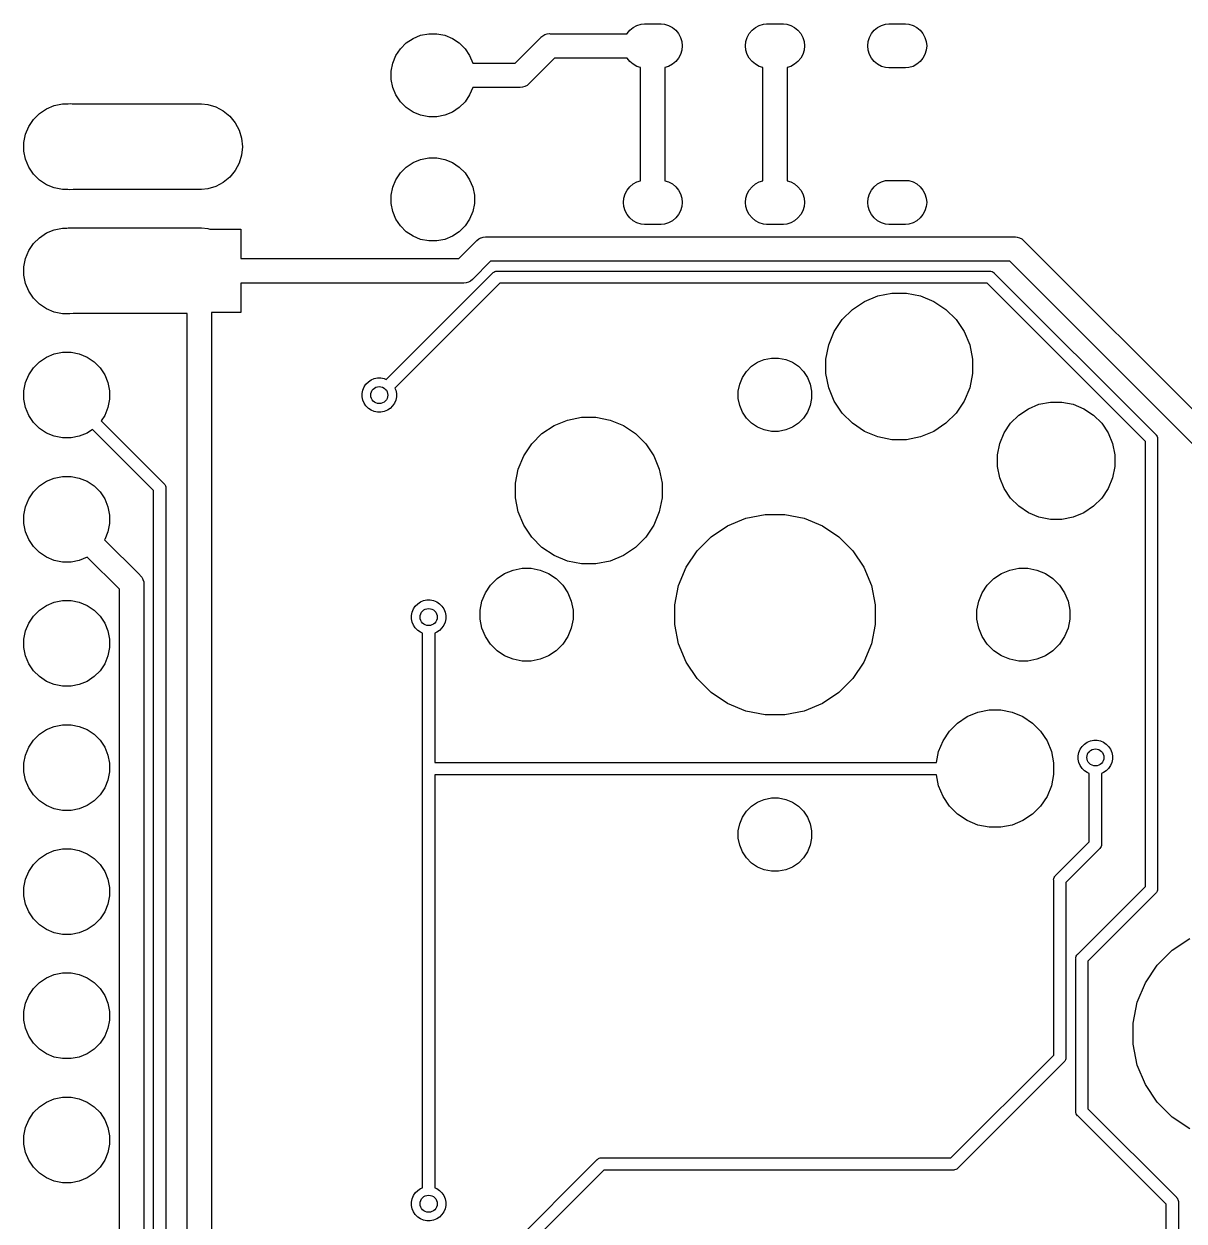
# Model space of a CAD drawing. Extents: x 70 to 347, y -163 to -55.
# Drawn here: x 88.3 to 112.02, y -79.79 to -55.3 of the extents above; entities that cross this region are included whole.
import ezdxf

# ---------------------------------------------------------------- set-up
doc = ezdxf.new("R2010")
doc.units = 0
doc.layers.add('BLACK', color=7, linetype='CONTINUOUS')

msp = doc.modelspace()

# ---------------------------------------------------------------- linework, layer by layer
at = {"layer": 'BLACK', "linetype": 'CONTINUOUS'}
for p, q in [((100.756, -55.374), (100.834, -55.3322)), ((100.834, -55.3322), (100.919, -55.3065)), ((100.919, -55.3065), (100.985, -55.3)), ((100.985, -55.3), (101.329, -55.3)), ((101.329, -55.3), (101.396, -55.3065)), ((101.396, -55.3065), (101.48, -55.3322)), ((101.48, -55.3322), (101.559, -55.374)), ((103.256, -55.374), (103.334, -55.3322)), ((103.334, -55.3322), (103.419, -55.3065)), ((103.419, -55.3065), (103.485, -55.3)), ((103.485, -55.3), (103.829, -55.3)), ((103.829, -55.3), (103.896, -55.3065)), ((103.896, -55.3065), (103.98, -55.3322)), ((103.98, -55.3322), (104.059, -55.374)), ((105.756, -55.374), (105.834, -55.3322)), ((105.834, -55.3322), (105.919, -55.3065)), ((105.919, -55.3065), (105.985, -55.3)), ((105.985, -55.3), (106.329, -55.3)), ((106.329, -55.3), (106.396, -55.3065)), ((106.396, -55.3065), (106.48, -55.3322)), ((106.48, -55.3322), (106.559, -55.374)), ((96.1155, -55.6898), (96.2548, -55.5967)), ((96.2548, -55.5967), (96.4095, -55.5327)), ((96.4095, -55.5327), (96.5737, -55.5)), ((96.5737, -55.5), (96.7411, -55.5)), ((96.7411, -55.5), (96.9053, -55.5327)), ((96.9053, -55.5327), (97.06, -55.5967)), ((97.06, -55.5967), (97.1992, -55.6898)), ((98.3428, -56.1), (98.8609, -55.5819)), ((98.8609, -55.5819), (98.8688, -55.5724)), ((98.8688, -55.5724), (98.9068, -55.5411)), ((98.9068, -55.5411), (98.9503, -55.5179)), ((98.9503, -55.5179), (98.9974, -55.5036)), ((98.9974, -55.5036), (99.0464, -55.4988)), ((99.0464, -55.4988), (99.0587, -55.5)), ((99.0587, -55.5), (100.631, -55.5)), ((100.631, -55.4988), (100.688, -55.4303)), ((100.631, -55.5), (100.631, -55.4988)), ((100.688, -55.4303), (100.756, -55.374)), ((101.559, -55.374), (101.627, -55.4303)), ((101.627, -55.4303), (101.683, -55.4988)), ((101.683, -55.4988), (101.725, -55.577)), ((101.725, -55.577), (101.751, -55.6618)), ((103.064, -55.6618), (103.09, -55.577)), ((103.09, -55.577), (103.131, -55.4988)), ((103.131, -55.4988), (103.188, -55.4303)), ((103.188, -55.4303), (103.256, -55.374)), ((104.059, -55.374), (104.127, -55.4303)), ((104.127, -55.4303), (104.183, -55.4988)), ((104.183, -55.4988), (104.225, -55.577)), ((104.225, -55.577), (104.251, -55.6618)), ((105.564, -55.6618), (105.59, -55.577)), ((105.59, -55.577), (105.631, -55.4988)), ((105.631, -55.4988), (105.688, -55.4303)), ((105.688, -55.4303), (105.756, -55.374)), ((106.559, -55.374), (106.627, -55.4303)), ((106.627, -55.4303), (106.683, -55.4988)), ((106.683, -55.4988), (106.725, -55.577)), ((106.725, -55.577), (106.751, -55.6618)), ((95.9041, -55.9474), (95.9972, -55.8082)), ((95.9972, -55.8082), (96.1155, -55.6898)), ((97.1992, -55.6898), (97.3176, -55.8082)), ((97.3176, -55.8082), (97.4106, -55.9474)), ((101.751, -55.8382), (101.725, -55.923)), ((101.751, -55.6618), (101.76, -55.75)), ((101.76, -55.75), (101.751, -55.8382)), ((103.055, -55.75), (103.064, -55.6618)), ((103.064, -55.8382), (103.055, -55.75)), ((103.09, -55.923), (103.064, -55.8382)), ((104.251, -55.8382), (104.225, -55.923)), ((104.251, -55.6618), (104.26, -55.75)), ((104.26, -55.75), (104.251, -55.8382)), ((105.555, -55.75), (105.564, -55.6618)), ((105.564, -55.8382), (105.555, -55.75)), ((105.59, -55.923), (105.564, -55.8382)), ((106.751, -55.8382), (106.725, -55.923)), ((106.751, -55.6618), (106.76, -55.75)), ((106.76, -55.75), (106.751, -55.8382)), ((95.8401, -56.1021), (95.9041, -55.9474)), ((97.4106, -55.9474), (97.4739, -56.1)), ((99.1499, -56), (98.6319, -56.5181)), ((100.631, -56), (99.1499, -56)), ((100.631, -56.0012), (100.631, -56)), ((100.688, -56.0697), (100.631, -56.0012)), ((100.756, -56.126), (100.688, -56.0697)), ((101.627, -56.0697), (101.559, -56.126)), ((101.683, -56.0012), (101.627, -56.0697)), ((101.725, -55.923), (101.683, -56.0012)), ((103.131, -56.0012), (103.09, -55.923)), ((103.188, -56.0697), (103.131, -56.0012)), ((103.256, -56.126), (103.188, -56.0697)), ((104.127, -56.0697), (104.059, -56.126)), ((104.183, -56.0012), (104.127, -56.0697)), ((104.225, -55.923), (104.183, -56.0012)), ((105.631, -56.0012), (105.59, -55.923)), ((105.688, -56.0697), (105.631, -56.0012)), ((105.756, -56.126), (105.688, -56.0697)), ((106.627, -56.0697), (106.559, -56.126)), ((106.683, -56.0012), (106.627, -56.0697)), ((106.725, -55.923), (106.683, -56.0012)), ((95.8074, -56.2663), (95.8401, -56.1021)), ((95.8074, -56.4337), (95.8074, -56.2663)), ((97.4739, -56.1), (98.3428, -56.1)), ((100.834, -56.1678), (100.756, -56.126)), ((100.907, -56.1899), (100.834, -56.1678)), ((100.907, -58.5101), (100.907, -56.1899)), ((101.48, -56.1678), (101.407, -56.1899)), ((101.407, -56.1899), (101.407, -58.5101)), ((101.559, -56.126), (101.48, -56.1678)), ((103.334, -56.1678), (103.256, -56.126)), ((103.407, -56.1899), (103.334, -56.1678)), ((103.407, -58.5101), (103.407, -56.1899)), ((103.98, -56.1678), (103.907, -56.1899)), ((103.907, -56.1899), (103.907, -58.5101)), ((104.059, -56.126), (103.98, -56.1678)), ((105.834, -56.1678), (105.756, -56.126)), ((105.919, -56.1935), (105.834, -56.1678)), ((105.985, -56.2), (105.919, -56.1935)), ((106.329, -56.2), (105.985, -56.2)), ((106.396, -56.1935), (106.329, -56.2)), ((106.48, -56.1678), (106.396, -56.1935)), ((106.559, -56.126), (106.48, -56.1678)), ((95.8401, -56.5979), (95.8074, -56.4337)), ((98.586, -56.5589), (98.5425, -56.5821)), ((98.624, -56.5276), (98.586, -56.5589)), ((98.6319, -56.5181), (98.624, -56.5276)), ((95.9041, -56.7526), (95.8401, -56.5979)), ((95.9972, -56.8918), (95.9041, -56.7526)), ((97.4106, -56.7526), (97.3176, -56.8918)), ((97.4739, -56.6), (97.4106, -56.7526)), ((98.4341, -56.6), (97.4739, -56.6)), ((98.4464, -56.6012), (98.4341, -56.6)), ((98.4954, -56.5964), (98.4464, -56.6012)), ((98.5425, -56.5821), (98.4954, -56.5964)), ((88.6128, -57.133), (88.7563, -57.0371)), ((88.7563, -57.0371), (88.9158, -56.9711)), ((88.9158, -56.9711), (89.0851, -56.9374)), ((89.0851, -56.9374), (89.1708, -56.9374)), ((89.1708, -56.9374), (89.1962, -56.9349)), ((89.1962, -56.9349), (89.2392, -56.9307)), ((89.1962, -56.9349), (89.1962, -56.9349)), ((89.2392, -56.9307), (89.2823, -56.9349)), ((89.2823, -56.9349), (91.9254, -56.9349)), ((91.9254, -56.9349), (92.0542, -56.9476)), ((92.0542, -56.9476), (92.2194, -56.9977)), ((92.2194, -56.9977), (92.3716, -57.0791)), ((96.1155, -57.0102), (95.9972, -56.8918)), ((96.2548, -57.1033), (96.1155, -57.0102)), ((97.1992, -57.0102), (97.06, -57.1033)), ((97.3176, -56.8918), (97.1992, -57.0102)), ((88.3948, -57.3986), (88.4907, -57.2551)), ((88.4907, -57.2551), (88.6128, -57.133)), ((92.3716, -57.0791), (92.505, -57.1886)), ((92.505, -57.1886), (92.6145, -57.322)), ((96.4095, -57.1673), (96.2548, -57.1033)), ((96.5737, -57.2), (96.4095, -57.1673)), ((96.7411, -57.2), (96.5737, -57.2)), ((96.9053, -57.1673), (96.7411, -57.2)), ((97.06, -57.1033), (96.9053, -57.1673)), ((88.2951, -57.7274), (88.3288, -57.5581)), ((88.3288, -57.5581), (88.3948, -57.3986)), ((92.6145, -57.322), (92.6959, -57.4742)), ((92.6959, -57.4742), (92.746, -57.6394)), ((88.2951, -57.9), (88.2951, -57.7274)), ((92.746, -57.6394), (92.7629, -57.8112)), ((88.3288, -58.0693), (88.2951, -57.9)), ((92.746, -57.983), (92.6959, -58.1482)), ((92.7629, -57.8112), (92.746, -57.983)), ((96.4095, -58.0727), (96.5737, -58.04)), ((96.5737, -58.04), (96.7411, -58.04)), ((96.7411, -58.04), (96.9053, -58.0727)), ((88.3948, -58.2288), (88.3288, -58.0693)), ((88.4907, -58.3723), (88.3948, -58.2288)), ((92.6959, -58.1482), (92.6145, -58.3004)), ((95.9972, -58.3482), (96.1155, -58.2298)), ((96.1155, -58.2298), (96.2548, -58.1367)), ((96.2548, -58.1367), (96.4095, -58.0727)), ((96.9053, -58.0727), (97.06, -58.1367)), ((97.06, -58.1367), (97.1992, -58.2298)), ((97.1992, -58.2298), (97.3176, -58.3482)), ((88.6128, -58.4944), (88.4907, -58.3723)), ((88.7563, -58.5903), (88.6128, -58.4944)), ((92.505, -58.4338), (92.3716, -58.5433)), ((92.6145, -58.3004), (92.505, -58.4338)), ((95.8401, -58.6421), (95.9041, -58.4874)), ((95.9041, -58.4874), (95.9972, -58.3482)), ((97.3176, -58.3482), (97.4106, -58.4874)), ((97.4106, -58.4874), (97.4747, -58.6421)), ((100.756, -58.574), (100.834, -58.5322)), ((100.834, -58.5322), (100.907, -58.5101)), ((101.407, -58.5101), (101.48, -58.5322)), ((101.48, -58.5322), (101.559, -58.574)), ((103.256, -58.574), (103.334, -58.5322)), ((103.334, -58.5322), (103.407, -58.5101)), ((103.907, -58.5101), (103.98, -58.5322)), ((103.98, -58.5322), (104.059, -58.574)), ((105.756, -58.574), (105.834, -58.5322)), ((105.834, -58.5322), (105.919, -58.5065)), ((105.919, -58.5065), (105.985, -58.5)), ((105.985, -58.5), (106.329, -58.5)), ((106.329, -58.5), (106.396, -58.5065)), ((106.396, -58.5065), (106.48, -58.5322)), ((106.48, -58.5322), (106.559, -58.574)), ((88.9158, -58.6563), (88.7563, -58.5903)), ((89.0851, -58.69), (88.9158, -58.6563)), ((89.1937, -58.69), (89.0851, -58.69)), ((89.2367, -58.6942), (89.1937, -58.69)), ((89.3051, -58.6875), (89.2367, -58.6942)), ((91.9254, -58.6875), (89.3051, -58.6875)), ((92.0542, -58.6748), (91.9254, -58.6875)), ((92.2194, -58.6247), (92.0542, -58.6748)), ((92.3716, -58.5433), (92.2194, -58.6247)), ((95.8074, -58.8063), (95.8401, -58.6421)), ((97.4747, -58.6421), (97.5074, -58.8063)), ((100.564, -58.8618), (100.59, -58.777)), ((100.59, -58.777), (100.631, -58.6988)), ((100.631, -58.6988), (100.688, -58.6303)), ((100.688, -58.6303), (100.756, -58.574)), ((101.559, -58.574), (101.627, -58.6303)), ((101.627, -58.6303), (101.683, -58.6988)), ((101.683, -58.6988), (101.725, -58.777)), ((101.725, -58.777), (101.751, -58.8618)), ((103.064, -58.8618), (103.09, -58.777)), ((103.09, -58.777), (103.131, -58.6988)), ((103.131, -58.6988), (103.188, -58.6303)), ((103.188, -58.6303), (103.256, -58.574)), ((104.059, -58.574), (104.127, -58.6303)), ((104.127, -58.6303), (104.183, -58.6988)), ((104.183, -58.6988), (104.225, -58.777)), ((104.225, -58.777), (104.251, -58.8618)), ((105.564, -58.8618), (105.59, -58.777)), ((105.59, -58.777), (105.631, -58.6988)), ((105.631, -58.6988), (105.688, -58.6303)), ((105.688, -58.6303), (105.756, -58.574)), ((106.559, -58.574), (106.627, -58.6303)), ((106.627, -58.6303), (106.683, -58.6988)), ((106.683, -58.6988), (106.725, -58.777)), ((106.725, -58.777), (106.751, -58.8618)), ((95.8074, -58.9737), (95.8074, -58.8063)), ((95.8401, -59.1379), (95.8074, -58.9737)), ((97.5074, -58.9737), (97.4747, -59.1379)), ((97.5074, -58.8063), (97.5074, -58.9737)), ((100.555, -58.95), (100.564, -58.8618)), ((100.564, -59.0382), (100.555, -58.95)), ((101.751, -58.8618), (101.76, -58.95)), ((101.76, -58.95), (101.751, -59.0382)), ((103.055, -58.95), (103.064, -58.8618)), ((103.064, -59.0382), (103.055, -58.95)), ((104.251, -58.8618), (104.26, -58.95)), ((104.26, -58.95), (104.251, -59.0382)), ((105.555, -58.95), (105.564, -58.8618)), ((105.564, -59.0382), (105.555, -58.95)), ((106.751, -58.8618), (106.76, -58.95)), ((106.76, -58.95), (106.751, -59.0382)), ((95.9041, -59.2926), (95.8401, -59.1379)), ((97.4747, -59.1379), (97.4106, -59.2926)), ((100.59, -59.123), (100.564, -59.0382)), ((100.631, -59.2012), (100.59, -59.123)), ((100.688, -59.2697), (100.631, -59.2012)), ((100.756, -59.326), (100.688, -59.2697)), ((101.627, -59.2697), (101.559, -59.326)), ((101.683, -59.2012), (101.627, -59.2697)), ((101.725, -59.123), (101.683, -59.2012)), ((101.751, -59.0382), (101.725, -59.123)), ((103.09, -59.123), (103.064, -59.0382)), ((103.131, -59.2012), (103.09, -59.123)), ((103.188, -59.2697), (103.131, -59.2012)), ((103.256, -59.326), (103.188, -59.2697)), ((104.127, -59.2697), (104.059, -59.326)), ((104.183, -59.2012), (104.127, -59.2697)), ((104.225, -59.123), (104.183, -59.2012)), ((104.251, -59.0382), (104.225, -59.123)), ((105.59, -59.123), (105.564, -59.0382)), ((105.631, -59.2012), (105.59, -59.123)), ((105.688, -59.2697), (105.631, -59.2012)), ((105.756, -59.326), (105.688, -59.2697)), ((106.627, -59.2697), (106.559, -59.326)), ((106.683, -59.2012), (106.627, -59.2697)), ((106.725, -59.123), (106.683, -59.2012)), ((106.751, -59.0382), (106.725, -59.123)), ((88.7563, -59.5771), (88.9158, -59.5111)), ((88.9158, -59.5111), (89.0851, -59.4774)), ((89.0851, -59.4774), (89.1708, -59.4774)), ((89.1708, -59.4774), (89.1962, -59.4749)), ((89.1962, -59.4749), (89.2392, -59.4707)), ((89.1962, -59.4749), (89.1962, -59.4749)), ((89.2392, -59.4707), (89.2823, -59.4749)), ((89.2823, -59.4749), (91.9254, -59.4749)), ((91.9254, -59.4749), (92.0542, -59.4876)), ((92.0542, -59.4876), (92.0991, -59.5012)), ((92.0991, -59.5012), (92.7324, -59.5012)), ((92.7324, -59.5012), (92.7324, -60.1012)), ((95.9972, -59.4318), (95.9041, -59.2926)), ((96.1155, -59.5502), (95.9972, -59.4318)), ((97.3176, -59.4318), (97.1992, -59.5502)), ((97.4106, -59.2926), (97.3176, -59.4318)), ((100.834, -59.3678), (100.756, -59.326)), ((100.919, -59.3935), (100.834, -59.3678)), ((100.985, -59.4), (100.919, -59.3935)), ((101.329, -59.4), (100.985, -59.4)), ((101.396, -59.3935), (101.329, -59.4)), ((101.48, -59.3678), (101.396, -59.3935)), ((101.559, -59.326), (101.48, -59.3678)), ((103.334, -59.3678), (103.256, -59.326)), ((103.419, -59.3935), (103.334, -59.3678)), ((103.485, -59.4), (103.419, -59.3935)), ((103.829, -59.4), (103.485, -59.4)), ((103.896, -59.3935), (103.829, -59.4)), ((103.98, -59.3678), (103.896, -59.3935)), ((104.059, -59.326), (103.98, -59.3678)), ((105.834, -59.3678), (105.756, -59.326)), ((105.919, -59.3935), (105.834, -59.3678)), ((105.985, -59.4), (105.919, -59.3935)), ((106.329, -59.4), (105.985, -59.4)), ((106.396, -59.3935), (106.329, -59.4)), ((106.48, -59.3678), (106.396, -59.3935)), ((106.559, -59.326), (106.48, -59.3678)), ((88.4907, -59.7951), (88.6128, -59.673)), ((88.6128, -59.673), (88.7563, -59.5771)), ((96.2548, -59.6433), (96.1155, -59.5502)), ((96.4095, -59.7073), (96.2548, -59.6433)), ((96.5737, -59.74), (96.4095, -59.7073)), ((96.7411, -59.74), (96.5737, -59.74)), ((96.9053, -59.7073), (96.7411, -59.74)), ((97.06, -59.6433), (96.9053, -59.7073)), ((97.1992, -59.5502), (97.06, -59.6433)), ((97.1881, -60.1012), (97.5512, -59.7381)), ((97.5512, -59.7381), (97.559, -59.7286)), ((97.559, -59.7286), (97.5971, -59.6973)), ((97.5971, -59.6973), (97.6405, -59.6741)), ((97.6405, -59.6741), (97.6441, -59.673)), ((97.6441, -59.673), (97.6877, -59.6598)), ((97.6877, -59.6598), (97.7367, -59.655)), ((97.7367, -59.655), (97.7489, -59.6562)), ((97.7489, -59.6562), (108.552, -59.6562)), ((108.552, -59.6562), (108.564, -59.655)), ((108.564, -59.655), (108.576, -59.6562)), ((108.576, -59.6562), (108.613, -59.6598)), ((108.613, -59.6598), (108.66, -59.6741)), ((108.66, -59.6741), (108.703, -59.6973)), ((108.703, -59.6973), (108.741, -59.7286)), ((108.741, -59.7286), (108.749, -59.7381)), ((108.749, -59.7381), (114.545, -65.5339)), ((88.3288, -60.0981), (88.3948, -59.9386)), ((88.3948, -59.9386), (88.4907, -59.7951)), ((88.2951, -60.2674), (88.3288, -60.0981)), ((92.7324, -60.1012), (97.1881, -60.1012)), ((97.8402, -60.1562), (97.4771, -60.5193)), ((108.46, -60.1562), (97.8402, -60.1562)), ((114.127, -65.823), (108.46, -60.1562)), ((88.2951, -60.44), (88.2951, -60.2674)), ((88.3288, -60.6093), (88.2951, -60.44)), ((95.7052, -62.574), (97.8821, -60.3971)), ((97.8821, -60.3971), (97.886, -60.3924)), ((97.886, -60.3924), (97.8908, -60.3885)), ((97.8908, -60.3885), (97.9051, -60.3768)), ((97.9051, -60.3768), (97.9268, -60.3652)), ((97.9268, -60.3652), (97.9503, -60.358)), ((97.9503, -60.358), (97.9687, -60.3562)), ((97.9687, -60.3562), (97.9748, -60.3556)), ((97.9687, -60.3562), (97.9687, -60.3562)), ((97.9748, -60.3556), (97.981, -60.3562)), ((97.981, -60.3562), (108.044, -60.3562)), ((108.044, -60.3562), (108.05, -60.3556)), ((108.05, -60.3556), (108.056, -60.3562)), ((108.056, -60.3562), (108.056, -60.3562)), ((108.056, -60.3562), (108.075, -60.358)), ((108.075, -60.358), (108.098, -60.3652)), ((108.098, -60.3652), (108.12, -60.3768)), ((108.12, -60.3768), (108.139, -60.3924)), ((108.139, -60.3924), (108.143, -60.3972)), ((108.143, -60.3972), (111.442, -63.6961)), ((88.3948, -60.7688), (88.3288, -60.6093)), ((97.2794, -60.6012), (92.7324, -60.6012)), ((92.7324, -60.6012), (92.7324, -61.2012)), ((98.0266, -60.6062), (95.882, -62.7508)), ((97.2917, -60.6024), (97.2794, -60.6012)), ((97.3407, -60.5976), (97.2917, -60.6024)), ((97.3418, -60.5972), (97.3407, -60.5976)), ((97.3878, -60.5833), (97.3418, -60.5972)), ((97.4312, -60.5601), (97.3878, -60.5833)), ((97.4693, -60.5288), (97.4312, -60.5601)), ((97.4771, -60.5193), (97.4693, -60.5288)), ((107.998, -60.6062), (98.0266, -60.6062)), ((111.233, -63.8406), (107.998, -60.6062)), ((88.4907, -60.9123), (88.3948, -60.7688)), ((88.6128, -61.0344), (88.4907, -60.9123)), ((105.241, -61.1411), (105.487, -60.9769)), ((105.487, -60.9769), (105.76, -60.8638)), ((105.76, -60.8638), (106.05, -60.8062)), ((106.05, -60.8062), (106.345, -60.8062)), ((106.345, -60.8062), (106.635, -60.8638)), ((106.635, -60.8638), (106.908, -60.9769)), ((106.908, -60.9769), (107.154, -61.1411)), ((88.7563, -61.1303), (88.6128, -61.0344)), ((88.9158, -61.1963), (88.7563, -61.1303)), ((89.0851, -61.23), (88.9158, -61.1963)), ((89.1937, -61.23), (89.0851, -61.23)), ((89.2367, -61.2342), (89.1937, -61.23)), ((89.3051, -61.2275), (89.2367, -61.2342)), ((91.6324, -61.2275), (89.3051, -61.2275)), ((91.6324, -85.6983), (91.6324, -61.2275)), ((92.7324, -61.2012), (92.1324, -61.2012)), ((92.1324, -61.2012), (92.1324, -88.3175)), ((105.032, -61.35), (105.241, -61.1411)), ((107.154, -61.1411), (107.363, -61.35)), ((104.868, -61.5957), (105.032, -61.35)), ((107.363, -61.35), (107.527, -61.5957)), ((104.755, -61.8687), (104.868, -61.5957)), ((107.527, -61.5957), (107.64, -61.8687)), ((104.697, -62.1585), (104.755, -61.8687)), ((107.64, -61.8687), (107.697, -62.1585)), ((88.6128, -62.213), (88.7563, -62.1171)), ((88.7563, -62.1171), (88.9158, -62.0511)), ((88.9158, -62.0511), (89.0851, -62.0174)), ((89.0851, -62.0174), (89.2577, -62.0174)), ((89.2577, -62.0174), (89.427, -62.0511)), ((89.427, -62.0511), (89.5865, -62.1171)), ((89.5865, -62.1171), (89.73, -62.213)), ((103.302, -62.2216), (103.439, -62.165)), ((103.439, -62.165), (103.584, -62.1362)), ((103.584, -62.1362), (103.731, -62.1362)), ((103.731, -62.1362), (103.876, -62.165)), ((103.876, -62.165), (104.013, -62.2216)), ((104.697, -62.4539), (104.697, -62.1585)), ((107.697, -62.1585), (107.697, -62.4539)), ((88.3948, -62.4786), (88.4907, -62.3351)), ((88.4907, -62.3351), (88.6128, -62.213)), ((89.73, -62.213), (89.8521, -62.3351)), ((89.8521, -62.3351), (89.948, -62.4786)), ((102.993, -62.5309), (103.075, -62.4081)), ((103.075, -62.4081), (103.179, -62.3036)), ((103.179, -62.3036), (103.302, -62.2216)), ((104.013, -62.2216), (104.135, -62.3036)), ((104.135, -62.3036), (104.24, -62.4081)), ((104.24, -62.4081), (104.322, -62.5309)), ((104.755, -62.7437), (104.697, -62.4539)), ((107.697, -62.4539), (107.64, -62.7437)), ((88.2951, -62.8074), (88.3288, -62.6381)), ((88.3288, -62.6381), (88.3948, -62.4786)), ((89.948, -62.4786), (90.014, -62.6381)), ((90.014, -62.6381), (90.0477, -62.8074)), ((95.2522, -62.7279), (95.2905, -62.6706)), ((95.2905, -62.6706), (95.3392, -62.6218)), ((95.3392, -62.6218), (95.3966, -62.5835)), ((95.3966, -62.5835), (95.4603, -62.5572)), ((95.4603, -62.5572), (95.5279, -62.5437)), ((95.5279, -62.5437), (95.5968, -62.5437)), ((95.5968, -62.5437), (95.6644, -62.5572)), ((95.6644, -62.5572), (95.7052, -62.574)), ((102.907, -62.8123), (102.936, -62.6674)), ((102.936, -62.6674), (102.993, -62.5309)), ((104.322, -62.5309), (104.379, -62.6674)), ((104.379, -62.6674), (104.407, -62.8123)), ((88.2951, -62.98), (88.2951, -62.8074)), ((90.0477, -62.8074), (90.0477, -62.98)), ((95.2123, -62.8592), (95.2258, -62.7916)), ((95.2123, -62.9282), (95.2123, -62.8592)), ((95.2258, -62.9958), (95.2123, -62.9282)), ((95.2258, -62.7916), (95.2522, -62.7279)), ((95.882, -62.7508), (95.8989, -62.7916)), ((95.8989, -62.7916), (95.9123, -62.8592)), ((95.9123, -62.9282), (95.8989, -62.9958)), ((95.9123, -62.8592), (95.9123, -62.9282)), ((102.907, -62.9601), (102.907, -62.8123)), ((104.407, -62.8123), (104.407, -62.9601)), ((104.868, -63.0167), (104.755, -62.7437)), ((107.64, -62.7437), (107.527, -63.0167)), ((88.3288, -63.1493), (88.2951, -62.98)), ((88.3948, -63.3088), (88.3288, -63.1493)), ((90.014, -63.1493), (89.948, -63.3088)), ((90.0477, -62.98), (90.014, -63.1493)), ((95.2522, -63.0595), (95.2258, -62.9958)), ((95.2905, -63.1168), (95.2522, -63.0595)), ((95.3392, -63.1656), (95.2905, -63.1168)), ((95.3966, -63.2039), (95.3392, -63.1656)), ((95.7855, -63.1656), (95.7281, -63.2039)), ((95.8342, -63.1168), (95.7855, -63.1656)), ((95.8725, -63.0595), (95.8342, -63.1168)), ((95.8989, -62.9958), (95.8725, -63.0595)), ((102.936, -63.105), (102.907, -62.9601)), ((102.993, -63.2415), (102.936, -63.105)), ((104.379, -63.105), (104.322, -63.2415)), ((104.407, -62.9601), (104.379, -63.105)), ((105.032, -63.2624), (104.868, -63.0167)), ((107.527, -63.0167), (107.363, -63.2624)), ((108.642, -63.3041), (108.839, -63.1728)), ((108.839, -63.1728), (109.057, -63.0823)), ((109.057, -63.0823), (109.289, -63.0362)), ((109.289, -63.0362), (109.526, -63.0362)), ((109.526, -63.0362), (109.757, -63.0823)), ((109.757, -63.0823), (109.976, -63.1728)), ((109.976, -63.1728), (110.172, -63.3041)), ((88.4907, -63.4523), (88.3948, -63.3088)), ((89.948, -63.3088), (89.874, -63.4195)), ((89.874, -63.4195), (91.1568, -64.7023)), ((95.4603, -63.2303), (95.3966, -63.2039)), ((95.5279, -63.2437), (95.4603, -63.2303)), ((95.5968, -63.2437), (95.5279, -63.2437)), ((95.6644, -63.2303), (95.5968, -63.2437)), ((95.7281, -63.2039), (95.6644, -63.2303)), ((99.1369, -63.5169), (99.4099, -63.4038)), ((99.4099, -63.4038), (99.6997, -63.3462)), ((99.6997, -63.3462), (99.9951, -63.3462)), ((99.9951, -63.3462), (100.285, -63.4038)), ((100.285, -63.4038), (100.558, -63.5169)), ((103.075, -63.3643), (102.993, -63.2415)), ((103.179, -63.4688), (103.075, -63.3643)), ((104.24, -63.3643), (104.135, -63.4688)), ((104.322, -63.2415), (104.24, -63.3643)), ((105.241, -63.4713), (105.032, -63.2624)), ((107.363, -63.2624), (107.154, -63.4713)), ((108.475, -63.4712), (108.642, -63.3041)), ((110.172, -63.3041), (110.339, -63.4712)), ((88.6128, -63.5744), (88.4907, -63.4523)), ((88.7563, -63.6703), (88.6128, -63.5744)), ((88.9158, -63.7363), (88.7563, -63.6703)), ((89.5865, -63.6703), (89.427, -63.7363)), ((89.6972, -63.5963), (89.5865, -63.6703)), ((90.9477, -64.8468), (89.6972, -63.5963)), ((98.6823, -63.89), (98.8912, -63.6811)), ((98.8912, -63.6811), (99.1369, -63.5169)), ((100.558, -63.5169), (100.804, -63.6811)), ((100.804, -63.6811), (101.013, -63.89)), ((103.302, -63.5508), (103.179, -63.4688)), ((103.439, -63.6074), (103.302, -63.5508)), ((103.584, -63.6362), (103.439, -63.6074)), ((103.731, -63.6362), (103.584, -63.6362)), ((103.876, -63.6074), (103.731, -63.6362)), ((104.013, -63.5508), (103.876, -63.6074)), ((104.135, -63.4688), (104.013, -63.5508)), ((105.487, -63.6355), (105.241, -63.4713)), ((105.76, -63.7486), (105.487, -63.6355)), ((106.908, -63.6355), (106.635, -63.7486)), ((107.154, -63.4713), (106.908, -63.6355)), ((108.254, -63.8862), (108.344, -63.6678)), ((108.344, -63.6678), (108.475, -63.4712)), ((110.339, -63.4712), (110.471, -63.6678)), ((110.471, -63.6678), (110.561, -63.8862)), ((89.0851, -63.77), (88.9158, -63.7363)), ((89.2577, -63.77), (89.0851, -63.77)), ((89.427, -63.7363), (89.2577, -63.77)), ((98.5181, -64.1357), (98.6823, -63.89)), ((101.013, -63.89), (101.177, -64.1357)), ((106.05, -63.8062), (105.76, -63.7486)), ((106.345, -63.8062), (106.05, -63.8062)), ((106.635, -63.7486), (106.345, -63.8062)), ((108.207, -64.118), (108.254, -63.8862)), ((110.561, -63.8862), (110.607, -64.118)), ((111.233, -72.9467), (111.233, -63.8406)), ((111.442, -63.6961), (111.446, -63.7)), ((111.446, -63.7), (111.45, -63.7047)), ((111.45, -63.7047), (111.45, -63.7047)), ((111.45, -63.7047), (111.46, -63.7165)), ((111.46, -63.7165), (111.462, -63.719)), ((111.462, -63.719), (111.474, -63.7407)), ((111.474, -63.7407), (111.481, -63.7643)), ((111.481, -63.7643), (111.483, -63.7827)), ((111.483, -63.7827), (111.483, -63.7827)), ((111.483, -63.7827), (111.483, -63.7888)), ((111.483, -63.7888), (111.483, -63.7949)), ((111.483, -63.7949), (111.483, -72.9923)), ((98.405, -64.4087), (98.5181, -64.1357)), ((101.177, -64.1357), (101.29, -64.4087)), ((108.207, -64.3544), (108.207, -64.118)), ((110.607, -64.118), (110.607, -64.3544)), ((98.3474, -64.6985), (98.405, -64.4087)), ((101.29, -64.4087), (101.347, -64.6985)), ((108.254, -64.5862), (108.207, -64.3544)), ((110.607, -64.3544), (110.561, -64.5862)), ((88.6128, -64.753), (88.7563, -64.6571)), ((88.7563, -64.6571), (88.9158, -64.5911)), ((88.9158, -64.5911), (89.0851, -64.5574)), ((89.0851, -64.5574), (89.2577, -64.5574)), ((89.2577, -64.5574), (89.427, -64.5911)), ((89.427, -64.5911), (89.5865, -64.6571)), ((89.5865, -64.6571), (89.73, -64.753)), ((108.344, -64.8046), (108.254, -64.5862)), ((110.561, -64.5862), (110.471, -64.8046)), ((88.3948, -65.0186), (88.4907, -64.8751)), ((88.4907, -64.8751), (88.6128, -64.753)), ((89.73, -64.753), (89.8521, -64.8751)), ((89.8521, -64.8751), (89.948, -65.0186)), ((90.9477, -88.2745), (90.9477, -64.8468)), ((91.1568, -64.7023), (91.1615, -64.7062)), ((91.1615, -64.7062), (91.1654, -64.711)), ((91.1654, -64.711), (91.1654, -64.711)), ((91.1654, -64.711), (91.1771, -64.7252)), ((91.1771, -64.7252), (91.1887, -64.7469)), ((91.1887, -64.7469), (91.1887, -64.7469)), ((91.1887, -64.7469), (91.1959, -64.7705)), ((91.1959, -64.7705), (91.1977, -64.7889)), ((91.1977, -64.7889), (91.1977, -64.7889)), ((91.1977, -64.7889), (91.1983, -64.795)), ((91.1983, -64.795), (91.1977, -64.8011)), ((91.1977, -64.8011), (91.1977, -88.3202)), ((98.3474, -64.9939), (98.3474, -64.6985)), ((101.347, -64.6985), (101.347, -64.9939)), ((108.475, -65.0012), (108.344, -64.8046)), ((110.471, -64.8046), (110.339, -65.0012)), ((88.3288, -65.1781), (88.3948, -65.0186)), ((89.948, -65.0186), (90.014, -65.1781)), ((98.405, -65.2837), (98.3474, -64.9939)), ((101.347, -64.9939), (101.29, -65.2837)), ((108.642, -65.1683), (108.475, -65.0012)), ((110.339, -65.0012), (110.172, -65.1683)), ((88.2951, -65.3474), (88.3288, -65.1781)), ((88.2951, -65.52), (88.2951, -65.3474)), ((90.014, -65.1781), (90.0477, -65.3474)), ((90.0477, -65.3474), (90.0477, -65.52)), ((98.5181, -65.5567), (98.405, -65.2837)), ((101.29, -65.2837), (101.177, -65.5567)), ((103.059, -65.415), (103.455, -65.3362)), ((103.455, -65.3362), (103.859, -65.3362)), ((103.859, -65.3362), (104.255, -65.415)), ((108.839, -65.2996), (108.642, -65.1683)), ((109.057, -65.3901), (108.839, -65.2996)), ((109.289, -65.4362), (109.057, -65.3901)), ((109.757, -65.3901), (109.526, -65.4362)), ((109.976, -65.2996), (109.757, -65.3901)), ((110.172, -65.1683), (109.976, -65.2996)), ((88.3288, -65.6893), (88.2951, -65.52)), ((90.0477, -65.52), (90.014, -65.6893)), ((98.6823, -65.8024), (98.5181, -65.5567)), ((101.177, -65.5567), (101.013, -65.8024)), ((102.351, -65.7939), (102.686, -65.5695)), ((102.686, -65.5695), (103.059, -65.415)), ((104.255, -65.415), (104.628, -65.5695)), ((104.628, -65.5695), (104.964, -65.7939)), ((109.526, -65.4362), (109.289, -65.4362)), ((88.3948, -65.8488), (88.3288, -65.6893)), ((88.4907, -65.9923), (88.3948, -65.8488)), ((89.948, -65.8488), (89.9448, -65.8535)), ((89.9448, -65.8535), (90.6658, -66.5745)), ((90.014, -65.6893), (89.948, -65.8488)), ((98.8912, -66.0113), (98.6823, -65.8024)), ((101.013, -65.8024), (100.804, -66.0113)), ((102.065, -66.0794), (102.351, -65.7939)), ((104.964, -65.7939), (105.25, -66.0794)), ((88.6128, -66.1144), (88.4907, -65.9923)), ((88.7563, -66.2103), (88.6128, -66.1144)), ((99.1369, -66.1755), (98.8912, -66.0113)), ((100.804, -66.0113), (100.558, -66.1755)), ((101.841, -66.4152), (102.065, -66.0794)), ((105.25, -66.0794), (105.474, -66.4152)), ((88.9158, -66.2763), (88.7563, -66.2103)), ((89.0851, -66.31), (88.9158, -66.2763)), ((89.2577, -66.31), (89.0851, -66.31)), ((89.427, -66.2763), (89.2577, -66.31)), ((89.5865, -66.2103), (89.427, -66.2763)), ((89.5912, -66.2071), (89.5865, -66.2103)), ((90.2477, -66.8636), (89.5912, -66.2071)), ((99.4099, -66.2886), (99.1369, -66.1755)), ((99.6997, -66.3462), (99.4099, -66.2886)), ((99.9951, -66.3462), (99.6997, -66.3462)), ((100.285, -66.2886), (99.9951, -66.3462)), ((100.558, -66.1755), (100.285, -66.2886)), ((90.6658, -66.5745), (90.6753, -66.5824)), ((90.6753, -66.5824), (90.7066, -66.6204)), ((90.7066, -66.6204), (90.7215, -66.6483)), ((97.9718, -66.6483), (98.1274, -66.5443)), ((98.1274, -66.5443), (98.3003, -66.4727)), ((98.3003, -66.4727), (98.4838, -66.4362)), ((98.4838, -66.4362), (98.671, -66.4362)), ((98.671, -66.4362), (98.8545, -66.4727)), ((98.8545, -66.4727), (99.0274, -66.5443)), ((99.0274, -66.5443), (99.183, -66.6483)), ((101.686, -66.7882), (101.841, -66.4152)), ((105.474, -66.4152), (105.629, -66.7882)), ((108.132, -66.6483), (108.287, -66.5443)), ((108.287, -66.5443), (108.46, -66.4727)), ((108.46, -66.4727), (108.644, -66.4362)), ((108.644, -66.4362), (108.831, -66.4362)), ((108.831, -66.4362), (109.014, -66.4727)), ((109.014, -66.4727), (109.187, -66.5443)), ((109.187, -66.5443), (109.343, -66.6483)), ((90.2477, -87.139), (90.2477, -66.8636)), ((90.7215, -66.6483), (90.7298, -66.6639)), ((90.7298, -66.6639), (90.7441, -66.711)), ((90.7441, -66.711), (90.7489, -66.76)), ((90.7489, -66.76), (90.7477, -66.7723)), ((90.7477, -66.7723), (90.7477, -87.5864)), ((97.7355, -66.9362), (97.8395, -66.7806)), ((97.8395, -66.7806), (97.9718, -66.6483)), ((99.183, -66.6483), (99.3153, -66.7806)), ((99.3153, -66.7806), (99.4193, -66.9362)), ((101.607, -67.1843), (101.686, -66.7882)), ((105.629, -66.7882), (105.707, -67.1843)), ((107.896, -66.9362), (107.999, -66.7806)), ((107.999, -66.7806), (108.132, -66.6483)), ((109.343, -66.6483), (109.475, -66.7806)), ((109.475, -66.7806), (109.579, -66.9362)), ((88.9158, -67.1311), (89.0851, -67.0974)), ((89.0851, -67.0974), (89.2577, -67.0974)), ((89.2577, -67.0974), (89.427, -67.1311)), ((96.4066, -67.1252), (96.4703, -67.0989)), ((96.4703, -67.0989), (96.5379, -67.0854)), ((96.5379, -67.0854), (96.6069, -67.0854)), ((96.6069, -67.0854), (96.6745, -67.0989)), ((96.6745, -67.0989), (96.7382, -67.1252)), ((97.6274, -67.2926), (97.6639, -67.1091)), ((97.6639, -67.1091), (97.7355, -66.9362)), ((99.4193, -66.9362), (99.4909, -67.1091)), ((99.4909, -67.1091), (99.5274, -67.2926)), ((107.787, -67.2926), (107.824, -67.1091)), ((107.824, -67.1091), (107.896, -66.9362)), ((109.579, -66.9362), (109.651, -67.1091)), ((109.651, -67.1091), (109.687, -67.2926)), ((88.4907, -67.4151), (88.6128, -67.293)), ((88.6128, -67.293), (88.7563, -67.1971)), ((88.7563, -67.1971), (88.9158, -67.1311)), ((89.427, -67.1311), (89.5865, -67.1971)), ((89.5865, -67.1971), (89.73, -67.293)), ((89.73, -67.293), (89.8521, -67.4151)), ((96.2224, -67.4009), (96.2358, -67.3333)), ((96.2358, -67.3333), (96.2622, -67.2696)), ((96.2622, -67.2696), (96.3005, -67.2123)), ((96.3005, -67.2123), (96.3493, -67.1635)), ((96.3493, -67.1635), (96.4066, -67.1252)), ((96.7382, -67.1252), (96.7955, -67.1635)), ((96.7955, -67.1635), (96.8443, -67.2123)), ((96.8443, -67.2123), (96.8826, -67.2696)), ((96.8826, -67.2696), (96.9089, -67.3333)), ((96.9089, -67.3333), (96.9224, -67.4009)), ((97.6274, -67.4798), (97.6274, -67.2926)), ((99.5274, -67.2926), (99.5274, -67.4798)), ((101.607, -67.5881), (101.607, -67.1843)), ((105.707, -67.1843), (105.707, -67.5881)), ((107.787, -67.4798), (107.787, -67.2926)), ((109.687, -67.2926), (109.687, -67.4798)), ((88.3288, -67.7181), (88.3948, -67.5586)), ((88.3948, -67.5586), (88.4907, -67.4151)), ((89.8521, -67.4151), (89.948, -67.5586)), ((89.948, -67.5586), (90.014, -67.7181)), ((96.2224, -67.4699), (96.2224, -67.4009)), ((96.2358, -67.5375), (96.2224, -67.4699)), ((96.2622, -67.6012), (96.2358, -67.5375)), ((96.9089, -67.5375), (96.8826, -67.6012)), ((96.9224, -67.4699), (96.9089, -67.5375)), ((96.9224, -67.4009), (96.9224, -67.4699)), ((97.6639, -67.6633), (97.6274, -67.4798)), ((99.5274, -67.4798), (99.4909, -67.6633)), ((101.686, -67.9842), (101.607, -67.5881)), ((105.707, -67.5881), (105.629, -67.9842)), ((107.824, -67.6633), (107.787, -67.4798)), ((109.687, -67.4798), (109.651, -67.6633)), ((88.2951, -67.8874), (88.3288, -67.7181)), ((90.014, -67.7181), (90.0477, -67.8874)), ((96.3005, -67.6585), (96.2622, -67.6012)), ((96.3493, -67.7073), (96.3005, -67.6585)), ((96.4066, -67.7456), (96.3493, -67.7073)), ((96.4474, -67.7625), (96.4066, -67.7456)), ((96.4474, -70.4773), (96.4474, -67.7625)), ((96.7382, -67.7456), (96.6974, -67.7625)), ((96.6974, -67.7625), (96.6974, -70.4112)), ((96.7955, -67.7073), (96.7382, -67.7456)), ((96.8443, -67.6585), (96.7955, -67.7073)), ((96.8826, -67.6012), (96.8443, -67.6585)), ((97.7355, -67.8362), (97.6639, -67.6633)), ((97.8395, -67.9918), (97.7355, -67.8362)), ((99.4193, -67.8362), (99.3153, -67.9918)), ((99.4909, -67.6633), (99.4193, -67.8362)), ((107.896, -67.8362), (107.824, -67.6633)), ((107.999, -67.9918), (107.896, -67.8362)), ((109.579, -67.8362), (109.475, -67.9918)), ((109.651, -67.6633), (109.579, -67.8362)), ((88.2951, -68.06), (88.2951, -67.8874)), ((88.3288, -68.2293), (88.2951, -68.06)), ((90.0477, -68.06), (90.014, -68.2293)), ((90.0477, -67.8874), (90.0477, -68.06)), ((97.9718, -68.1241), (97.8395, -67.9918)), ((99.3153, -67.9918), (99.183, -68.1241)), ((101.841, -68.3572), (101.686, -67.9842)), ((105.629, -67.9842), (105.474, -68.3572)), ((108.132, -68.1241), (107.999, -67.9918)), ((109.475, -67.9918), (109.343, -68.1241)), ((88.3948, -68.3888), (88.3288, -68.2293)), ((90.014, -68.2293), (89.948, -68.3888)), ((98.1274, -68.2281), (97.9718, -68.1241)), ((98.3003, -68.2997), (98.1274, -68.2281)), ((98.4838, -68.3362), (98.3003, -68.2997)), ((98.8545, -68.2997), (98.671, -68.3362)), ((99.0274, -68.2281), (98.8545, -68.2997)), ((99.183, -68.1241), (99.0274, -68.2281)), ((108.287, -68.2281), (108.132, -68.1241)), ((108.46, -68.2997), (108.287, -68.2281)), ((108.644, -68.3362), (108.46, -68.2997)), ((109.014, -68.2997), (108.831, -68.3362)), ((109.187, -68.2281), (109.014, -68.2997)), ((109.343, -68.1241), (109.187, -68.2281)), ((88.4907, -68.5323), (88.3948, -68.3888)), ((88.6128, -68.6544), (88.4907, -68.5323)), ((89.8521, -68.5323), (89.73, -68.6544)), ((89.948, -68.3888), (89.8521, -68.5323)), ((98.671, -68.3362), (98.4838, -68.3362)), ((102.065, -68.693), (101.841, -68.3572)), ((105.474, -68.3572), (105.25, -68.693)), ((108.831, -68.3362), (108.644, -68.3362)), ((88.7563, -68.7503), (88.6128, -68.6544)), ((88.9158, -68.8163), (88.7563, -68.7503)), ((89.0851, -68.85), (88.9158, -68.8163)), ((89.427, -68.8163), (89.2577, -68.85)), ((89.5865, -68.7503), (89.427, -68.8163)), ((89.73, -68.6544), (89.5865, -68.7503)), ((102.351, -68.9785), (102.065, -68.693)), ((105.25, -68.693), (104.964, -68.9785)), ((89.2577, -68.85), (89.0851, -68.85)), ((102.686, -69.2029), (102.351, -68.9785)), ((104.964, -68.9785), (104.628, -69.2029)), ((103.059, -69.3574), (102.686, -69.2029)), ((104.628, -69.2029), (104.255, -69.3574)), ((103.455, -69.4362), (103.059, -69.3574)), ((103.859, -69.4362), (103.455, -69.4362)), ((104.255, -69.3574), (103.859, -69.4362)), ((107.392, -69.6041), (107.589, -69.4728)), ((107.589, -69.4728), (107.807, -69.3823)), ((107.807, -69.3823), (108.039, -69.3362)), ((108.039, -69.3362), (108.276, -69.3362)), ((108.276, -69.3362), (108.507, -69.3823)), ((108.507, -69.3823), (108.726, -69.4728)), ((108.726, -69.4728), (108.922, -69.6041)), ((88.6128, -69.833), (88.7563, -69.7371)), ((88.7563, -69.7371), (88.9158, -69.6711)), ((88.9158, -69.6711), (89.0851, -69.6374)), ((89.0851, -69.6374), (89.2577, -69.6374)), ((89.2577, -69.6374), (89.427, -69.6711)), ((89.427, -69.6711), (89.5865, -69.7371)), ((89.5865, -69.7371), (89.73, -69.833)), ((107.094, -69.9678), (107.225, -69.7712)), ((107.225, -69.7712), (107.392, -69.6041)), ((108.922, -69.6041), (109.089, -69.7712)), ((109.089, -69.7712), (109.221, -69.9678)), ((88.3948, -70.0986), (88.4907, -69.9551)), ((88.4907, -69.9551), (88.6128, -69.833)), ((89.73, -69.833), (89.8521, -69.9551)), ((89.8521, -69.9551), (89.948, -70.0986)), ((107.004, -70.1862), (107.094, -69.9678)), ((109.221, -69.9678), (109.311, -70.1862)), ((109.939, -70.0841), (109.987, -70.0353)), ((109.987, -70.0353), (110.045, -69.997)), ((110.045, -69.997), (110.109, -69.9707)), ((110.109, -69.9707), (110.176, -69.9572)), ((110.176, -69.9572), (110.245, -69.9572)), ((110.245, -69.9572), (110.313, -69.9707)), ((110.313, -69.9707), (110.376, -69.997)), ((110.376, -69.997), (110.434, -70.0353)), ((110.434, -70.0353), (110.482, -70.0841)), ((88.2951, -70.4274), (88.3288, -70.2581)), ((88.3288, -70.2581), (88.3948, -70.0986)), ((89.948, -70.0986), (90.014, -70.2581)), ((90.014, -70.2581), (90.0477, -70.4274)), ((106.959, -70.4112), (107.004, -70.1862)), ((109.311, -70.1862), (109.357, -70.418)), ((109.861, -70.2727), (109.874, -70.2051)), ((109.861, -70.3417), (109.861, -70.2727)), ((109.874, -70.2051), (109.9, -70.1414)), ((109.9, -70.1414), (109.939, -70.0841)), ((110.482, -70.0841), (110.521, -70.1414)), ((110.521, -70.1414), (110.547, -70.2051)), ((110.547, -70.2051), (110.561, -70.2727)), ((110.561, -70.2727), (110.561, -70.3417)), ((88.2951, -70.6), (88.2951, -70.4274)), ((90.0477, -70.4274), (90.0477, -70.6)), ((96.4468, -70.4834), (96.4474, -70.4773)), ((96.4474, -70.4895), (96.4468, -70.4834)), ((96.4474, -70.4773), (96.4474, -70.4773)), ((96.4474, -79.1112), (96.4474, -70.4895)), ((96.6974, -70.4112), (106.959, -70.4112)), ((109.357, -70.418), (109.357, -70.6544)), ((109.874, -70.4093), (109.861, -70.3417)), ((109.9, -70.473), (109.874, -70.4093)), ((109.939, -70.5303), (109.9, -70.473)), ((109.987, -70.5791), (109.939, -70.5303)), ((110.482, -70.5303), (110.434, -70.5791)), ((110.521, -70.473), (110.482, -70.5303)), ((110.547, -70.4093), (110.521, -70.473)), ((110.561, -70.3417), (110.547, -70.4093)), ((88.3288, -70.7693), (88.2951, -70.6)), ((88.3948, -70.9288), (88.3288, -70.7693)), ((90.014, -70.7693), (89.948, -70.9288)), ((90.0477, -70.6), (90.014, -70.7693)), ((106.959, -70.6612), (96.6974, -70.6612)), ((96.6974, -70.6612), (96.6974, -79.1112)), ((107.004, -70.8862), (106.959, -70.6612)), ((109.357, -70.6544), (109.311, -70.8862)), ((110.045, -70.6174), (109.987, -70.5791)), ((110.086, -70.6343), (110.045, -70.6174)), ((110.086, -72.0312), (110.086, -70.6343)), ((110.376, -70.6174), (110.336, -70.6343)), ((110.336, -70.6343), (110.336, -72.0769)), ((110.434, -70.5791), (110.376, -70.6174)), ((88.4907, -71.0723), (88.3948, -70.9288)), ((89.948, -70.9288), (89.8521, -71.0723)), ((107.094, -71.1046), (107.004, -70.8862)), ((109.311, -70.8862), (109.221, -71.1046)), ((88.6128, -71.1944), (88.4907, -71.0723)), ((88.7563, -71.2903), (88.6128, -71.1944)), ((89.73, -71.1944), (89.5865, -71.2903)), ((89.8521, -71.0723), (89.73, -71.1944)), ((103.179, -71.3036), (103.302, -71.2216)), ((103.302, -71.2216), (103.439, -71.165)), ((103.439, -71.165), (103.584, -71.1362)), ((103.584, -71.1362), (103.731, -71.1362)), ((103.731, -71.1362), (103.876, -71.165)), ((103.876, -71.165), (104.013, -71.2216)), ((104.013, -71.2216), (104.135, -71.3036)), ((107.225, -71.3012), (107.094, -71.1046)), ((109.221, -71.1046), (109.089, -71.3012)), ((88.9158, -71.3563), (88.7563, -71.2903)), ((89.0851, -71.39), (88.9158, -71.3563)), ((89.2577, -71.39), (89.0851, -71.39)), ((89.427, -71.3563), (89.2577, -71.39)), ((89.5865, -71.2903), (89.427, -71.3563)), ((102.993, -71.5309), (103.075, -71.4081)), ((103.075, -71.4081), (103.179, -71.3036)), ((104.135, -71.3036), (104.24, -71.4081)), ((104.24, -71.4081), (104.322, -71.5309)), ((107.392, -71.4683), (107.225, -71.3012)), ((107.589, -71.5996), (107.392, -71.4683)), ((108.922, -71.4683), (108.726, -71.5996)), ((109.089, -71.3012), (108.922, -71.4683)), ((102.907, -71.8123), (102.936, -71.6674)), ((102.936, -71.6674), (102.993, -71.5309)), ((104.322, -71.5309), (104.379, -71.6674)), ((104.379, -71.6674), (104.407, -71.8123)), ((107.807, -71.6901), (107.589, -71.5996)), ((108.039, -71.7362), (107.807, -71.6901)), ((108.276, -71.7362), (108.039, -71.7362)), ((108.507, -71.6901), (108.276, -71.7362)), ((108.726, -71.5996), (108.507, -71.6901)), ((102.907, -71.9601), (102.907, -71.8123)), ((102.936, -72.105), (102.907, -71.9601)), ((104.407, -71.9601), (104.379, -72.105)), ((104.407, -71.8123), (104.407, -71.9601)), ((88.7563, -72.2771), (88.9158, -72.2111)), ((88.9158, -72.2111), (89.0851, -72.1774)), ((89.0851, -72.1774), (89.2577, -72.1774)), ((89.2577, -72.1774), (89.427, -72.2111)), ((89.427, -72.2111), (89.5865, -72.2771)), ((102.993, -72.2415), (102.936, -72.105)), ((103.075, -72.3643), (102.993, -72.2415)), ((104.322, -72.2415), (104.24, -72.3643)), ((104.379, -72.105), (104.322, -72.2415)), ((109.399, -72.7183), (110.086, -72.0312)), ((110.295, -72.1757), (109.608, -72.8628)), ((110.299, -72.1718), (110.295, -72.1757)), ((110.303, -72.1671), (110.299, -72.1718)), ((110.315, -72.1528), (110.303, -72.1671)), ((110.303, -72.1671), (110.303, -72.1671)), ((110.327, -72.1311), (110.315, -72.1528)), ((110.334, -72.1075), (110.327, -72.1311)), ((110.336, -72.0891), (110.334, -72.105)), ((110.334, -72.105), (110.334, -72.1075)), ((110.336, -72.0769), (110.336, -72.083)), ((110.336, -72.083), (110.336, -72.0891)), ((110.336, -72.0891), (110.336, -72.0891)), ((88.3948, -72.6386), (88.4907, -72.4951)), ((88.4907, -72.4951), (88.6128, -72.373)), ((88.6128, -72.373), (88.7563, -72.2771)), ((89.5865, -72.2771), (89.73, -72.373)), ((89.73, -72.373), (89.8521, -72.4951)), ((89.8521, -72.4951), (89.948, -72.6386)), ((103.179, -72.4688), (103.075, -72.3643)), ((103.302, -72.5508), (103.179, -72.4688)), ((104.135, -72.4688), (104.013, -72.5508)), ((104.24, -72.3643), (104.135, -72.4688)), ((88.3288, -72.7981), (88.3948, -72.6386)), ((89.948, -72.6386), (90.014, -72.7981)), ((103.439, -72.6074), (103.302, -72.5508)), ((103.584, -72.6362), (103.439, -72.6074)), ((103.731, -72.6362), (103.584, -72.6362)), ((103.876, -72.6074), (103.731, -72.6362)), ((104.013, -72.5508), (103.876, -72.6074)), ((109.367, -72.7629), (109.378, -72.7412)), ((109.378, -72.7412), (109.39, -72.727)), ((109.39, -72.727), (109.394, -72.7222)), ((109.39, -72.727), (109.39, -72.727)), ((109.394, -72.7222), (109.399, -72.7183)), ((88.2951, -72.9674), (88.3288, -72.7981)), ((88.2951, -73.14), (88.2951, -72.9674)), ((90.014, -72.7981), (90.0477, -72.9674)), ((90.0477, -72.9674), (90.0477, -73.14)), ((109.357, -72.811), (109.359, -72.7865)), ((109.358, -72.8171), (109.357, -72.811)), ((109.358, -76.3967), (109.358, -72.8171)), ((109.359, -72.7865), (109.367, -72.7629)), ((109.608, -72.8628), (109.608, -76.4423)), ((109.849, -74.3307), (111.233, -72.9467)), ((88.3288, -73.3093), (88.2951, -73.14)), ((90.0477, -73.14), (90.014, -73.3093)), ((111.442, -73.0912), (110.058, -74.4752)), ((111.446, -73.0873), (111.442, -73.0912)), ((111.45, -73.0825), (111.446, -73.0873)), ((111.462, -73.0682), (111.45, -73.0825)), ((111.45, -73.0825), (111.45, -73.0825)), ((111.474, -73.0465), (111.462, -73.0682)), ((111.475, -73.0432), (111.474, -73.0465)), ((111.481, -73.023), (111.475, -73.0432)), ((111.483, -73.0046), (111.481, -73.023)), ((111.483, -72.9923), (111.483, -72.9985)), ((111.483, -72.9985), (111.483, -73.0046)), ((111.483, -73.0046), (111.483, -73.0046)), ((88.3948, -73.4688), (88.3288, -73.3093)), ((88.4907, -73.6123), (88.3948, -73.4688)), ((89.948, -73.4688), (89.8521, -73.6123)), ((90.014, -73.3093), (89.948, -73.4688)), ((88.6128, -73.7344), (88.4907, -73.6123)), ((89.8521, -73.6123), (89.73, -73.7344)), ((88.7563, -73.8303), (88.6128, -73.7344)), ((88.9158, -73.8963), (88.7563, -73.8303)), ((89.0851, -73.93), (88.9158, -73.8963)), ((89.2577, -73.93), (89.0851, -73.93)), ((89.427, -73.8963), (89.2577, -73.93)), ((89.5865, -73.8303), (89.427, -73.8963)), ((89.73, -73.7344), (89.5865, -73.8303)), ((111.78, -74.2498), (112.14, -74.0091)), ((109.807, -74.4235), (109.808, -74.416)), ((109.808, -74.4296), (109.807, -74.4235)), ((109.808, -74.416), (109.809, -74.3989)), ((109.808, -77.5423), (109.808, -74.4296)), ((109.809, -74.3989), (109.81, -74.3957)), ((109.81, -74.3957), (109.817, -74.3754)), ((109.817, -74.3754), (109.828, -74.3537)), ((109.828, -74.3537), (109.84, -74.3394)), ((109.84, -74.3394), (109.844, -74.3346)), ((109.84, -74.3394), (109.84, -74.3394)), ((109.844, -74.3346), (109.849, -74.3307)), ((111.474, -74.5563), (111.78, -74.2498)), ((110.058, -74.4752), (110.058, -77.4967)), ((111.233, -74.9166), (111.474, -74.5563)), ((88.4907, -75.0351), (88.6128, -74.913)), ((88.6128, -74.913), (88.7563, -74.8171)), ((88.7563, -74.8171), (88.9158, -74.7511)), ((88.9158, -74.7511), (89.0851, -74.7174)), ((89.0851, -74.7174), (89.2577, -74.7174)), ((89.2577, -74.7174), (89.427, -74.7511)), ((89.427, -74.7511), (89.5865, -74.8171)), ((89.5865, -74.8171), (89.73, -74.913)), ((89.73, -74.913), (89.8521, -75.0351)), ((111.067, -75.317), (111.233, -74.9166)), ((88.3288, -75.3381), (88.3948, -75.1786)), ((88.3948, -75.1786), (88.4907, -75.0351)), ((89.8521, -75.0351), (89.948, -75.1786)), ((89.948, -75.1786), (90.014, -75.3381)), ((88.2951, -75.5074), (88.3288, -75.3381)), ((90.014, -75.3381), (90.0477, -75.5074)), ((110.982, -75.742), (111.067, -75.317)), ((88.2951, -75.68), (88.2951, -75.5074)), ((88.3288, -75.8493), (88.2951, -75.68)), ((90.0477, -75.68), (90.014, -75.8493)), ((90.0477, -75.5074), (90.0477, -75.68)), ((88.3948, -76.0088), (88.3288, -75.8493)), ((90.014, -75.8493), (89.948, -76.0088)), ((110.982, -76.1754), (110.982, -75.742)), ((88.4907, -76.1523), (88.3948, -76.0088)), ((88.6128, -76.2744), (88.4907, -76.1523)), ((89.8521, -76.1523), (89.73, -76.2744)), ((89.948, -76.0088), (89.8521, -76.1523)), ((88.7563, -76.3703), (88.6128, -76.2744)), ((88.9158, -76.4363), (88.7563, -76.3703)), ((89.5865, -76.3703), (89.427, -76.4363)), ((89.73, -76.2744), (89.5865, -76.3703)), ((107.256, -78.4985), (109.358, -76.3967)), ((111.067, -76.6004), (110.982, -76.1754)), ((89.0851, -76.47), (88.9158, -76.4363)), ((89.2577, -76.47), (89.0851, -76.47)), ((89.427, -76.4363), (89.2577, -76.47)), ((109.567, -76.5412), (107.4, -78.7075)), ((109.571, -76.5373), (109.567, -76.5412)), ((109.575, -76.5325), (109.571, -76.5373)), ((109.587, -76.5182), (109.575, -76.5325)), ((109.575, -76.5325), (109.575, -76.5325)), ((109.599, -76.4965), (109.587, -76.5182)), ((109.606, -76.473), (109.599, -76.4965)), ((109.599, -76.4965), (109.599, -76.4965)), ((109.608, -76.4546), (109.606, -76.473)), ((109.608, -76.4423), (109.608, -76.4485)), ((109.608, -76.4485), (109.608, -76.4546)), ((109.608, -76.4546), (109.608, -76.4546)), ((111.233, -77.0008), (111.067, -76.6004)), ((111.474, -77.3611), (111.233, -77.0008)), ((88.6128, -77.453), (88.7563, -77.3571)), ((88.7563, -77.3571), (88.9158, -77.2911)), ((88.9158, -77.2911), (89.0851, -77.2574)), ((89.0851, -77.2574), (89.2577, -77.2574)), ((89.2577, -77.2574), (89.427, -77.2911)), ((89.427, -77.2911), (89.5865, -77.3571)), ((89.5865, -77.3571), (89.73, -77.453)), ((111.78, -77.6676), (111.474, -77.3611)), ((88.3948, -77.7186), (88.4907, -77.5751)), ((88.4907, -77.5751), (88.6128, -77.453)), ((89.73, -77.453), (89.8521, -77.5751)), ((89.8521, -77.5751), (89.948, -77.7186)), ((109.807, -77.5485), (109.808, -77.5423)), ((109.808, -77.5546), (109.807, -77.5485)), ((109.809, -77.573), (109.808, -77.5546)), ((109.808, -77.5546), (109.808, -77.5546)), ((109.817, -77.5965), (109.809, -77.573)), ((109.828, -77.6182), (109.817, -77.5965)), ((109.844, -77.6373), (109.828, -77.6182)), ((109.849, -77.6412), (109.844, -77.6373)), ((111.658, -79.4502), (109.849, -77.6412)), ((110.058, -77.4967), (111.867, -79.3057)), ((88.2951, -78.0474), (88.3288, -77.8781)), ((88.3288, -77.8781), (88.3948, -77.7186)), ((89.948, -77.7186), (90.014, -77.8781)), ((90.014, -77.8781), (90.0477, -78.0474)), ((112.14, -77.9083), (111.78, -77.6676)), ((88.2951, -78.22), (88.2951, -78.0474)), ((90.0477, -78.0474), (90.0477, -78.22)), ((88.3288, -78.3893), (88.2951, -78.22)), ((90.0477, -78.22), (90.014, -78.3893)), ((88.3948, -78.5488), (88.3288, -78.3893)), ((88.4907, -78.6923), (88.3948, -78.5488)), ((89.948, -78.5488), (89.8521, -78.6923)), ((90.014, -78.3893), (89.948, -78.5488)), ((94.7983, -83.7559), (100.015, -78.5394)), ((100.015, -78.5394), (100.019, -78.5346)), ((100.019, -78.5346), (100.024, -78.5307)), ((100.024, -78.5307), (100.038, -78.519)), ((100.024, -78.5307), (100.024, -78.5307)), ((100.038, -78.519), (100.047, -78.5142)), ((100.047, -78.5142), (100.06, -78.5074)), ((100.06, -78.5074), (100.083, -78.5003)), ((100.083, -78.5003), (100.101, -78.4985)), ((100.101, -78.4985), (100.108, -78.4978)), ((100.101, -78.4985), (100.101, -78.4985)), ((100.108, -78.4978), (100.114, -78.4985)), ((100.114, -78.4985), (107.256, -78.4985)), ((88.6128, -78.8144), (88.4907, -78.6923)), ((88.7563, -78.9103), (88.6128, -78.8144)), ((89.73, -78.8144), (89.5865, -78.9103)), ((89.8521, -78.6923), (89.73, -78.8144)), ((100.159, -78.7485), (95.0074, -83.9004)), ((107.301, -78.7485), (100.159, -78.7485)), ((107.308, -78.7491), (107.301, -78.7485)), ((107.314, -78.7485), (107.308, -78.7491)), ((107.332, -78.7466), (107.314, -78.7485)), ((107.314, -78.7485), (107.314, -78.7485)), ((107.356, -78.7395), (107.332, -78.7466)), ((107.377, -78.7279), (107.356, -78.7395)), ((107.396, -78.7123), (107.377, -78.7279)), ((107.4, -78.7075), (107.396, -78.7123)), ((88.9158, -78.9763), (88.7563, -78.9103)), ((89.0851, -79.01), (88.9158, -78.9763)), ((89.2577, -79.01), (89.0851, -79.01)), ((89.427, -78.9763), (89.2577, -79.01)), ((89.5865, -78.9103), (89.427, -78.9763)), ((96.4066, -79.1281), (96.4474, -79.1112)), ((96.6974, -79.1112), (96.7382, -79.1281)), ((96.2224, -79.4038), (96.2358, -79.3362)), ((96.2358, -79.3362), (96.2622, -79.2725)), ((96.2622, -79.2725), (96.3005, -79.2151)), ((96.3005, -79.2151), (96.3493, -79.1664)), ((96.3493, -79.1664), (96.4066, -79.1281)), ((96.7382, -79.1281), (96.7955, -79.1664)), ((96.7955, -79.1664), (96.8443, -79.2151)), ((96.8443, -79.2151), (96.8826, -79.2725)), ((96.8826, -79.2725), (96.9089, -79.3362)), ((96.9089, -79.3362), (96.9224, -79.4038)), ((111.867, -79.3057), (111.871, -79.3096)), ((111.871, -79.3096), (111.875, -79.3144)), ((111.875, -79.3144), (111.875, -79.3144)), ((111.875, -79.3144), (111.887, -79.3287)), ((111.887, -79.3287), (111.891, -79.3362)), ((111.891, -79.3362), (111.899, -79.3504)), ((111.899, -79.3504), (111.906, -79.3739)), ((96.2224, -79.4727), (96.2224, -79.4038)), ((96.2358, -79.5403), (96.2224, -79.4727)), ((96.2622, -79.604), (96.2358, -79.5403)), ((96.9089, -79.5403), (96.8826, -79.604)), ((96.9224, -79.4727), (96.9089, -79.5403)), ((96.9224, -79.4038), (96.9224, -79.4727)), ((111.658, -129.421), (111.658, -79.4502)), ((111.906, -79.3739), (111.908, -79.3923)), ((111.908, -79.3923), (111.908, -79.3923)), ((111.908, -79.3923), (111.908, -79.3984)), ((111.908, -79.3984), (111.908, -79.4046)), ((111.908, -79.4046), (111.908, -129.421)), ((96.3005, -79.6614), (96.2622, -79.604)), ((96.3493, -79.7101), (96.3005, -79.6614)), ((96.4066, -79.7484), (96.3493, -79.7101)), ((96.4703, -79.7748), (96.4066, -79.7484)), ((96.5379, -79.7883), (96.4703, -79.7748)), ((96.6069, -79.7883), (96.5379, -79.7883)), ((96.6745, -79.7748), (96.6069, -79.7883)), ((96.7382, -79.7484), (96.6745, -79.7748)), ((96.7955, -79.7101), (96.7382, -79.7484)), ((96.8443, -79.6614), (96.7955, -79.7101)), ((96.8826, -79.604), (96.8443, -79.6614))]:
    msp.add_line(p, q, dxfattribs=at)
at = {"layer": 'BLACK'}
for centre in [(95.5623, -62.8937), (96.5724, -67.4354), (110.211, -70.3072), (96.5724, -79.4383)]:
    msp.add_circle(centre, 0.175, dxfattribs=at)

doc.saveas('drawing.dxf')
